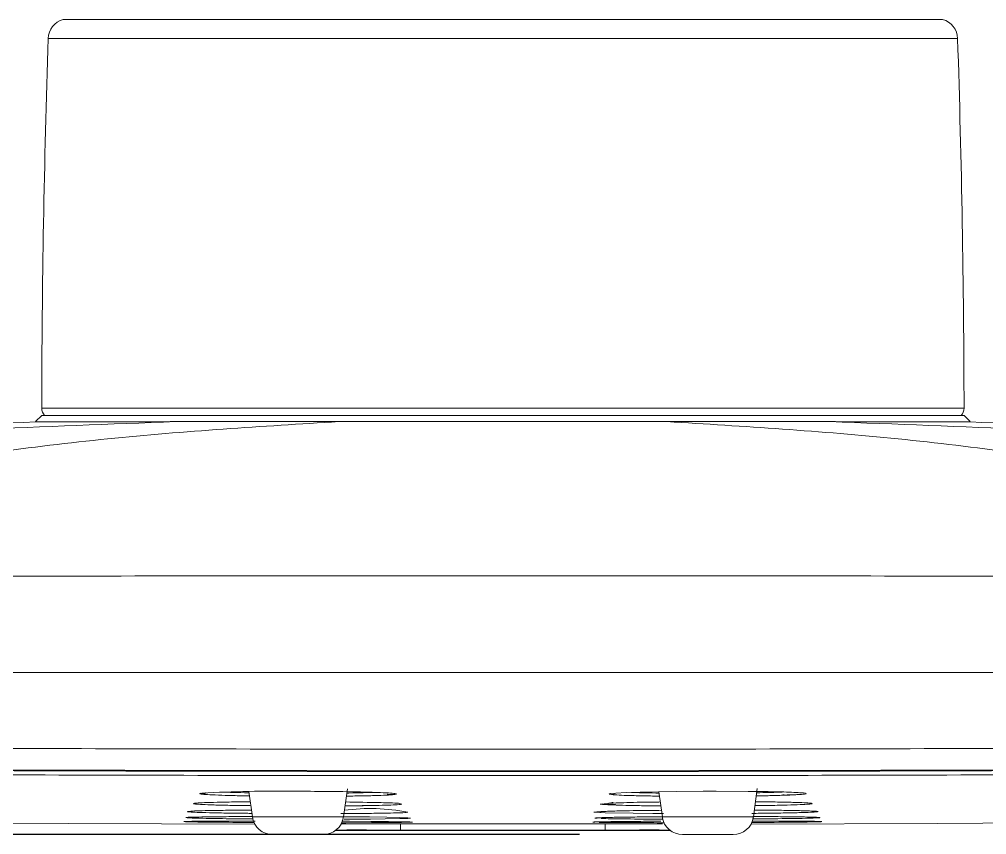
# Model space of a CAD drawing. Extents: x 3627 to 4221, y 1255 to 1675.
# Drawn here: x 3963.9 to 3973.34, y 1618 to 1625.95 of the extents above; entities that cross this region are included whole.
import ezdxf

# ---------------------------------------------------------------- set-up
doc = ezdxf.new("R2010")
doc.units = 0
doc.header["$LTSCALE"] = 7
doc.header["$MEASUREMENT"] = 0
doc.layers.get('0').update_dxf_attribs({"color": 2, "linetype": 'CONTINUOUS'})
doc.layers.add('D', color=2, linetype='CONTINUOUS')

msp = doc.modelspace()

# ---------------------------------------------------------------- linework, layer by layer
at = {"color": 8, "linetype": 'Continuous', "lineweight": 15}
for p, q in [((3972.9092, 1625.9524), (3964.3285, 1625.9524)), ((3973.0559, 1625.7661), (3964.1818, 1625.7661)), ((3964.1188, 1622.1597), (3973.1188, 1622.1597)), ((3966.1748, 1618.1721), (3967.063, 1618.1721)), ((3970.1747, 1618.1721), (3971.0629, 1618.1721))]:
    msp.add_line(p, q, dxfattribs=at)
at = {"color": 7, "linetype": 'Continuous', "lineweight": 15}
for p, q in [((3964.1189, 1622.0894), (3964.058, 1622.0284)), ((3964.1189, 1622.0894), (3973.1187, 1622.0894)), ((3973.1797, 1622.0284), (3973.1187, 1622.0894)), ((3966.1399, 1618.4215), (3966.1748, 1618.1721)), ((3967.063, 1618.1721), (3967.1014, 1618.4465)), ((3967.5731, 1618.3987), (3967.5707, 1618.3977)), ((3970.1403, 1618.4179), (3970.1747, 1618.1721)), ((3971.0629, 1618.1721), (3971.1016, 1618.4488)), ((3971.5099, 1618.4092), (3971.4752, 1618.4105)), ((3971.4974, 1618.3905), (3971.5246, 1618.3922)), ((3966.3728, 1617.9998), (3966.8649, 1617.9998)), ((3970.3727, 1617.9998), (3970.8648, 1617.9998))]:
    msp.add_line(p, q, dxfattribs=at)
at = {"color": 7, "linetype": 'Continuous', "lineweight": 15, "flags": 128}
for points in [[(3969.6794, 1618.3912), (3969.6568, 1618.3944), (3969.6654, 1618.3998), (3969.7208, 1618.4052), (3969.8202, 1618.4102), (3969.9573, 1618.4147), (3970.3113, 1618.421), (3970.5732, 1618.4236), (3970.5813, 1618.4236), (3970.5838, 1618.4236), (3970.5852, 1618.4236), (3970.5852, 1618.4236), (3970.5852, 1618.4236), (3970.5852, 1618.4236), (3970.5852, 1618.4236), (3970.5852, 1618.4236), (3970.5853, 1618.4236), (3970.5853, 1618.4236), (3970.5853, 1618.4236), (3970.5853, 1618.4236), (3970.5853, 1618.4236), (3970.5853, 1618.4236), (3970.5853, 1618.4236), (3970.5853, 1618.4236), (3970.5853, 1618.4236), (3970.5853, 1618.4236), (3970.5853, 1618.4236), (3970.5853, 1618.4236), (3970.5853, 1618.4236), (3970.5853, 1618.4236), (3970.5853, 1618.4236), (3970.5853, 1618.4236), (3970.5853, 1618.4236), (3970.5853, 1618.4236), (3970.5853, 1618.4236), (3970.5853, 1618.4236), (3970.5853, 1618.4236), (3970.5853, 1618.4236), (3970.5853, 1618.4236), (3970.5853, 1618.4236), (3970.5869, 1618.4236), (3970.602, 1618.4236), (3970.6423, 1618.4234), (3970.6429, 1618.4234), (3970.6471, 1618.4234), (3970.6585, 1618.4233), (3970.7009, 1618.4231), (3971.0118, 1618.4214)], [(3969.7069, 1618.4038), (3969.7022, 1618.3926), (3969.7015, 1618.3916), (3969.7011, 1618.3914), (3969.7005, 1618.3912), (3969.7001, 1618.3911), (3969.6997, 1618.391), (3969.6993, 1618.391), (3969.6988, 1618.3909), (3969.6983, 1618.3909), (3969.6965, 1618.3907), (3969.6936, 1618.3906), (3969.6856, 1618.3908), (3969.6794, 1618.3914), (3969.6794, 1618.3914)], [(3970.1874, 1618.2054), (3970.0828, 1618.2059), (3969.8902, 1618.2078), (3969.6185, 1618.2133), (3969.5108, 1618.2177), (3969.5084, 1618.2179), (3969.5077, 1618.2179), (3969.5073, 1618.218), (3969.5073, 1618.218), (3969.5073, 1618.218), (3969.5073, 1618.218), (3969.5073, 1618.218), (3969.5073, 1618.218), (3969.5073, 1618.218), (3969.5073, 1618.218), (3969.5073, 1618.218), (3969.5073, 1618.218), (3969.5073, 1618.218), (3969.5073, 1618.218), (3969.5073, 1618.218), (3969.5073, 1618.218), (3969.5073, 1618.218), (3969.5073, 1618.218), (3969.5073, 1618.218), (3969.5073, 1618.218), (3969.5074, 1618.218), (3969.5074, 1618.218), (3969.5074, 1618.218), (3969.5074, 1618.218), (3969.5074, 1618.218), (3969.5074, 1618.218), (3969.5074, 1618.218), (3969.5074, 1618.218), (3969.5074, 1618.218), (3969.5074, 1618.218), (3969.5074, 1618.218), (3969.5074, 1618.218), (3969.5074, 1618.218), (3969.5074, 1618.218), (3969.5074, 1618.218), (3969.5074, 1618.218), (3969.5074, 1618.218), (3969.5074, 1618.218), (3969.5074, 1618.218), (3969.5074, 1618.218), (3969.5074, 1618.218), (3969.5074, 1618.218), (3969.5074, 1618.218), (3969.5074, 1618.218), (3969.5074, 1618.218), (3969.5074, 1618.218), (3969.5074, 1618.218), (3969.5074, 1618.218), (3969.5074, 1618.218), (3969.5074, 1618.218), (3969.5074, 1618.218), (3969.5074, 1618.218), (3969.5074, 1618.218), (3969.5074, 1618.218), (3969.5074, 1618.218), (3969.5074, 1618.218), (3969.5074, 1618.218), (3969.5074, 1618.218), (3969.5074, 1618.218), (3969.5074, 1618.218), (3969.5074, 1618.218), (3969.5074, 1618.218), (3969.5074, 1618.218), (3969.5074, 1618.218), (3969.5074, 1618.218), (3969.5074, 1618.218), (3969.5074, 1618.218), (3969.5074, 1618.218), (3969.5074, 1618.218), (3969.5074, 1618.218), (3969.5074, 1618.218), (3969.5074, 1618.218), (3969.5074, 1618.218), (3969.5074, 1618.218), (3969.5074, 1618.218), (3969.5074, 1618.218), (3969.5074, 1618.218), (3969.5074, 1618.218), (3969.5074, 1618.218), (3969.5074, 1618.218), (3969.5074, 1618.218), (3969.5074, 1618.218), (3969.5074, 1618.218), (3969.5074, 1618.218), (3969.5074, 1618.218), (3969.5074, 1618.218), (3969.5074, 1618.218), (3969.5074, 1618.218), (3969.5074, 1618.218), (3969.5074, 1618.218), (3969.5074, 1618.218), (3969.5074, 1618.218), (3969.5074, 1618.218), (3969.5074, 1618.218), (3969.5074, 1618.218), (3969.5074, 1618.218), (3969.5074, 1618.218), (3969.5074, 1618.218), (3969.5074, 1618.218), (3969.5074, 1618.218), (3969.5074, 1618.218), (3969.5074, 1618.218), (3969.5074, 1618.218), (3969.5074, 1618.218), (3969.5074, 1618.218), (3969.5074, 1618.218), (3969.5074, 1618.218), (3969.5074, 1618.218), (3969.5074, 1618.218), (3969.5074, 1618.218), (3969.5074, 1618.218), (3969.5074, 1618.218), (3969.5074, 1618.218), (3969.5074, 1618.218), (3969.5074, 1618.218), (3969.5074, 1618.218), (3969.5074, 1618.218), (3969.5074, 1618.218), (3969.5074, 1618.218), (3969.5074, 1618.218), (3969.5074, 1618.218), (3969.5076, 1618.218), (3969.5082, 1618.2181), (3969.5103, 1618.2183), (3969.5136, 1618.2186), (3969.5179, 1618.219), (3969.5233, 1618.2195), (3969.5297, 1618.2201), (3969.537, 1618.2208), (3969.5452, 1618.2215), (3969.5543, 1618.2222), (3969.5641, 1618.223), (3969.5693, 1618.2234), (3969.5732, 1618.2237), (3969.5752, 1618.2238), (3969.5786, 1618.224), (3969.586, 1618.2245), (3969.6104, 1618.2261)], [(3963.689, 1618.1133), (3964.3782, 1618.1098), (3966.1978, 1618.1031)], [(3967.0442, 1618.1745), (3967.1136, 1618.1741), (3967.3177, 1618.1721), (3967.4865, 1618.1697), (3967.613, 1618.167), (3967.6919, 1618.1642), (3967.7181, 1618.1613), (3967.6908, 1618.1586), (3967.6127, 1618.1561), (3967.327, 1618.1523), (3967.0811, 1618.1507), (3967.0731, 1618.1507), (3967.0706, 1618.1507), (3967.0693, 1618.1507), (3967.0693, 1618.1507), (3967.0693, 1618.1507), (3967.0692, 1618.1507), (3967.0692, 1618.1507)], [(3967.049, 1618.1309), (3967.1237, 1618.1306), (3967.3311, 1618.1291), (3967.5026, 1618.1275), (3967.631, 1618.1258), (3967.7109, 1618.124), (3967.7373, 1618.1222), (3967.7091, 1618.1206), (3967.6293, 1618.1191), (3967.3381, 1618.1171), (3967.0878, 1618.1163), (3967.0796, 1618.1163), (3967.0771, 1618.1163), (3967.0757, 1618.1163), (3967.0757, 1618.1163), (3967.0757, 1618.1163), (3967.0757, 1618.1163), (3967.0757, 1618.1163), (3967.0757, 1618.1163), (3967.0757, 1618.1163), (3967.0757, 1618.1163), (3967.0757, 1618.1163), (3967.0757, 1618.1163), (3967.0757, 1618.1163), (3967.0757, 1618.1163), (3967.0757, 1618.1163), (3967.0757, 1618.1163), (3967.0757, 1618.1163), (3967.0757, 1618.1163), (3967.0757, 1618.1163), (3967.0757, 1618.1163), (3967.0757, 1618.1163), (3967.0757, 1618.1163), (3967.0757, 1618.1163), (3967.0757, 1618.1163), (3967.0757, 1618.1163), (3967.0757, 1618.1163), (3967.0757, 1618.1163), (3967.0757, 1618.1163), (3967.0757, 1618.1163), (3967.0757, 1618.1163), (3967.0757, 1618.1163), (3967.0756, 1618.1163), (3967.0756, 1618.1163), (3967.0756, 1618.1163), (3967.0756, 1618.1163), (3967.0756, 1618.1163), (3967.0756, 1618.1163), (3967.0756, 1618.1163), (3967.0756, 1618.1163), (3967.0756, 1618.1163), (3967.0756, 1618.1163), (3967.0756, 1618.1163), (3967.0756, 1618.1163), (3967.0756, 1618.1163), (3967.0756, 1618.1163), (3967.0756, 1618.1163), (3967.0756, 1618.1163), (3967.0756, 1618.1163), (3967.0756, 1618.1163), (3967.0756, 1618.1163), (3967.0756, 1618.1163), (3967.0756, 1618.1163), (3967.0756, 1618.1163), (3967.0756, 1618.1163), (3967.0756, 1618.1163), (3967.0756, 1618.1163), (3967.0756, 1618.1163), (3967.0756, 1618.1163), (3967.0756, 1618.1163), (3967.0756, 1618.1163), (3967.0756, 1618.1163), (3967.0756, 1618.1163), (3967.0756, 1618.1163), (3967.0756, 1618.1163), (3967.0756, 1618.1163), (3967.0756, 1618.1163), (3967.0756, 1618.1163), (3967.0756, 1618.1163), (3967.0756, 1618.1163), (3967.0756, 1618.1163), (3967.0756, 1618.1163), (3967.0756, 1618.1163), (3967.0755, 1618.1163), (3967.0755, 1618.1163), (3967.0755, 1618.1163), (3967.0755, 1618.1163), (3967.0755, 1618.1163), (3967.0755, 1618.1163), (3967.0755, 1618.1163), (3967.0755, 1618.1163), (3967.0755, 1618.1163), (3967.0755, 1618.1163), (3967.0755, 1618.1163), (3967.0755, 1618.1163), (3967.0755, 1618.1163), (3967.0755, 1618.1163), (3967.0755, 1618.1163), (3967.0755, 1618.1163), (3967.0755, 1618.1163), (3967.0755, 1618.1163), (3967.0755, 1618.1163), (3967.0755, 1618.1163), (3967.0755, 1618.1163), (3967.0755, 1618.1163), (3967.0755, 1618.1163), (3967.0755, 1618.1163), (3967.0755, 1618.1163), (3967.0755, 1618.1163), (3967.0755, 1618.1163), (3967.0755, 1618.1163), (3967.0755, 1618.1163), (3967.0755, 1618.1163), (3967.0755, 1618.1163), (3967.0755, 1618.1163), (3967.0755, 1618.1163), (3967.0755, 1618.1163), (3967.0755, 1618.1163), (3967.0754, 1618.1163), (3967.0754, 1618.1163), (3967.0753, 1618.1163), (3967.0753, 1618.1163), (3967.0752, 1618.1163), (3967.075, 1618.1163), (3967.0737, 1618.1163), (3967.0697, 1618.1163), (3967.0559, 1618.1163), (3967.0442, 1618.1163)], [(3971.0399, 1618.1031), (3972.8595, 1618.1098), (3974.1906, 1618.117)]]:
    msp.add_lwpolyline(points, dxfattribs=at)
at = {"color": 8, "linetype": 'Continuous', "lineweight": 15, "flags": 128}
for points in [[(3967.6199, 1618.1052), (3967.6199, 1618.0922), (3967.6199, 1618.0762), (3967.6199, 1618.063), (3967.6198, 1618.0531), (3967.6198, 1618.047), (3967.6198, 1618.0449)], [(3969.6178, 1618.0449), (3969.6178, 1618.047), (3969.6178, 1618.0531), (3969.6178, 1618.063), (3969.6178, 1618.0762), (3969.6178, 1618.0922), (3969.6178, 1618.1053)]]:
    msp.add_lwpolyline(points, dxfattribs=at)
at = {"color": 7, "linetype": 'Continuous', "lineweight": 15}
for centre, radius, start, end in [((3964.3817, 1625.7597), 0.2, 105.42164, 178.14195), ((3972.856, 1625.7597), 0.2, 1.85805, 74.57836), ((4084.6021, 1621.8597), 120.4836, 178.141952, 179.857335), ((3852.6356, 1621.8597), 120.4836, 0.142665, 1.858048), ((3964.2188, 1622.1597), 0.1, 180, 224.65933), ((3973.0188, 1622.1597), 0.1, 315.34067, 0), ((3966.4037, 1604.657), 13.767, 89.20306, 93.00096), ((3967.3259, 1616.3417), 1.9125, 79.00637, 97.62397), ((3966.3728, 1618.1998), 0.2, 187.96961, 270), ((3966.8649, 1618.1998), 0.2, 270, 352.03039), ((3968.6188, 2518.9814), 900.8762, 269.9366261, 270.0633739), ((3970.3727, 1618.1998), 0.2, 187.96961, 270), ((3970.8648, 1618.1998), 0.2, 270, 352.03039), ((3968.6188, 2518.9814), 900.9415, 269.8962145, 270.1037855), ((3968.6188, 2518.9814), 900.937, 269.936468, 270.063532)]:
    msp.add_arc(centre, radius, start, end, dxfattribs=at)
for points, knots in [([(3964.0589, 1622.0257), (3962.856, 1621.9791), (3960.4128, 1621.8843), (3956.7369, 1621.571), (3953.0805, 1621.148), (3950.673, 1620.757), (3949.4931, 1620.5653)], [0, 0, 0, 0, 0.246473, 0.500616, 0.755245, 1, 1, 1, 1]), ([(3965.4294, 1622.0282), (3964.1394, 1621.9799), (3961.5592, 1621.8835), (3957.6936, 1621.5712), (3953.8332, 1621.1475), (3951.2669, 1620.7537), (3949.9838, 1620.5568)], [0, 0, 0, 0, 0.25, 0.5, 0.75, 1, 1, 1, 1]), ([(3958.0089, 1620.5198), (3958.7578, 1620.7249), (3960.2556, 1621.1352), (3962.5076, 1621.5721), (3964.7621, 1621.8898), (3966.2664, 1621.9822), (3967.0186, 1622.0284)], [0, 0, 0, 0, 0.25, 0.5, 0.75, 1, 1, 1, 1]), ([(3965.4294, 1622.0282), (3965.2764, 1622.0281), (3964.9668, 1622.028), (3964.5863, 1622.0279), (3964.2863, 1622.0277), (3964.0921, 1622.0276), (3964.0697, 1622.0276), (3964.0588, 1622.0276)], [0, 0, 0, 0, 0.184565, 0.373267, 0.582028, 0.796847, 1, 1, 1, 1]), ([(3967.0186, 1622.0284), (3966.8129, 1622.0284), (3966.4207, 1622.0284), (3965.8864, 1622.0283), (3965.5827, 1622.0282), (3965.4294, 1622.0282)], [0, 0, 0, 0, 0.353373, 0.673758, 1, 1, 1, 1]), ([(3967.0186, 1622.0284), (3967.2312, 1622.0284), (3967.6611, 1622.0285), (3968.3633, 1622.0285), (3969.1061, 1622.0285), (3969.737, 1622.0285), (3970.1009, 1622.0284), (3970.2191, 1622.0284)], [0, 0, 0, 0, 0.205005, 0.414602, 0.646519, 0.885161, 1, 1, 1, 1]), ([(3970.2191, 1622.0284), (3970.9713, 1621.9822), (3972.4756, 1621.8898), (3974.73, 1621.5721), (3976.982, 1621.1352), (3978.4798, 1620.7249), (3979.2287, 1620.5198)], [0, 0, 0, 0, 0.25, 0.5, 0.75, 1, 1, 1, 1]), ([(3970.2191, 1622.0284), (3970.4248, 1622.0284), (3970.817, 1622.0284), (3971.3512, 1622.0283), (3971.655, 1622.0282), (3971.8082, 1622.0282)], [0, 0, 0, 0, 0.353373, 0.673758, 1, 1, 1, 1]), ([(3971.8082, 1622.0282), (3973.0983, 1621.9799), (3975.6784, 1621.8835), (3979.544, 1621.5712), (3983.4045, 1621.1475), (3985.9708, 1620.7537), (3987.2539, 1620.5568)], [0, 0, 0, 0, 0.25, 0.5, 0.75, 1, 1, 1, 1]), ([(3971.8082, 1622.0282), (3971.9613, 1622.0281), (3972.2709, 1622.028), (3972.6513, 1622.0279), (3972.9514, 1622.0277), (3973.1456, 1622.0276), (3973.168, 1622.0276), (3973.1789, 1622.0276)], [0, 0, 0, 0, 0.184565, 0.373267, 0.582029, 0.796847, 1, 1, 1, 1]), ([(3987.7445, 1620.5653), (3986.5646, 1620.757), (3984.1572, 1621.148), (3980.5008, 1621.571), (3976.8249, 1621.8843), (3974.3817, 1621.9791), (3973.1788, 1622.0257)], [0, 0, 0, 0, 0.244753, 0.499383, 0.753525, 1, 1, 1, 1]), ([(3979.2287, 1620.5198), (3977.8202, 1620.5206), (3975.0033, 1620.5221), (3970.7482, 1620.5232), (3966.4895, 1620.5232), (3962.2344, 1620.5221), (3959.4174, 1620.5206), (3958.0089, 1620.5198)], [0, 0, 0, 0, 0.200009, 0.400005, 0.599997, 0.799992, 1, 1, 1, 1]), ([(3979.3538, 1619.5776), (3977.9287, 1619.5785), (3975.0785, 1619.5803), (3970.7733, 1619.5814), (3966.4644, 1619.5814), (3962.1592, 1619.5803), (3959.309, 1619.5785), (3957.8839, 1619.5776)], [0, 0, 0, 0, 0.2, 0.4, 0.6, 0.8, 1, 1, 1, 1]), ([(3979.5457, 1618.8733), (3978.0954, 1618.8639), (3975.1948, 1618.8449), (3970.8121, 1618.8327), (3966.4255, 1618.8327), (3962.0429, 1618.8449), (3959.1423, 1618.8639), (3957.692, 1618.8733)], [0, 0, 0, 0, 0.2, 0.4, 0.6, 0.8, 1, 1, 1, 1]), ([(3979.5195, 1618.663), (3978.0719, 1618.6535), (3975.1779, 1618.6345), (3970.8062, 1618.6223), (3966.4318, 1618.6223), (3962.06, 1618.6345), (3959.1659, 1618.6535), (3957.7181, 1618.663)], [0, 0, 0, 0, 0.200116, 0.400048, 0.599929, 0.799877, 1, 1, 1, 1]), ([(3957.7472, 1618.6564), (3959.191, 1618.6469), (3962.0773, 1618.6279), (3966.4373, 1618.6157), (3970.8, 1618.6157), (3975.1602, 1618.6279), (3978.0466, 1618.6469), (3979.4905, 1618.6564)], [0, 0, 0, 0, 0.2001159, 0.4000483, 0.599929, 0.7998767, 1, 1, 1, 1]), ([(3957.7953, 1618.6154), (3959.2367, 1618.6059), (3962.1123, 1618.5871), (3966.451, 1618.575), (3970.7866, 1618.575), (3975.1254, 1618.5871), (3978.0009, 1618.6059), (3979.4423, 1618.6154)], [0, 0, 0, 0, 0.200669, 0.400335, 0.599665, 0.799331, 1, 1, 1, 1]), ([(3966.146, 1618.3779), (3966.1201, 1618.3783), (3966.0308, 1618.3797), (3965.9055, 1618.383), (3965.7785, 1618.3877), (3965.6936, 1618.3929), (3965.6514, 1618.3984), (3965.6629, 1618.402), (3965.6687, 1618.4038)], [0, 0, 0, 0, 0.0757665, 0.2612232, 0.4461947, 0.6306864, 0.8150623, 1, 1, 1, 1]), ([(3965.7205, 1618.4099), (3965.7201, 1618.4088), (3965.7196, 1618.4074), (3965.7172, 1618.4049), (3965.7154, 1618.4039), (3965.7144, 1618.4034), (3965.7136, 1618.4031), (3965.7128, 1618.4027), (3965.7115, 1618.4023), (3965.7087, 1618.4015), (3965.7016, 1618.4002), (3965.6828, 1618.3989), (3965.661, 1618.4008), (3965.6746, 1618.4036), (3965.683, 1618.4053)], [0, 0, 0, 0, 0.054634, 0.070855, 0.076289, 0.078548, 0.080624, 0.082709, 0.08501, 0.090789, 0.109228, 0.181087, 0.497072, 1, 1, 1, 1]), ([(3966.1418, 1618.4079), (3966.1395, 1618.408), (3966.0362, 1618.4098), (3965.9379, 1618.412), (3965.8887, 1618.4152), (3965.8879, 1618.4152)], [0, 0, 0, 0, 0.021508, 0.982899, 1, 1, 1, 1]), ([(3966.5952, 1618.4227), (3966.6941, 1618.4225), (3966.9164, 1618.4221), (3967.1764, 1618.4175), (3967.3672, 1618.4124), (3967.4833, 1618.4076), (3967.5566, 1618.4028), (3967.5683, 1618.3998), (3967.5731, 1618.3986)], [0, 0, 0, 0, 0.203663, 0.457975, 0.605679, 0.753617, 0.901179, 1, 1, 1, 1]), ([(3967.5828, 1618.3968), (3967.5802, 1618.395), (3967.5752, 1618.3914), (3967.5101, 1618.3862), (3967.4038, 1618.3817), (3967.2629, 1618.3781), (3967.1471, 1618.3764), (3967.0915, 1618.3756)], [0, 0, 0, 0, 0.202371, 0.405296, 0.609131, 0.812269, 1, 1, 1, 1]), ([(3967.3651, 1618.4121), (3967.3301, 1618.4109), (3967.259, 1618.4085), (3967.1652, 1618.4061), (3967.1023, 1618.4055), (3967.0957, 1618.4054)], [0, 0, 0, 0, 0.463095, 0.942991, 1, 1, 1, 1]), ([(3967.5588, 1618.3925), (3967.5461, 1618.3913), (3967.5321, 1618.3901), (3967.5036, 1618.3916), (3967.4982, 1618.3921), (3967.4949, 1618.3927), (3967.4939, 1618.393), (3967.4931, 1618.3932), (3967.4925, 1618.3934), (3967.492, 1618.3936), (3967.4915, 1618.3939), (3967.4908, 1618.3943), (3967.49, 1618.3954), (3967.4907, 1618.3958), (3967.4912, 1618.3962)], [0, 0, 0, 0, 0.764654, 0.850426, 0.900306, 0.907886, 0.913867, 0.918683, 0.920906, 0.923147, 0.928019, 0.933974, 0.95031, 1, 1, 1, 1]), ([(3970.1462, 1618.3758), (3970.1165, 1618.3761), (3970.0239, 1618.3771), (3969.8956, 1618.38), (3969.7669, 1618.3841), (3969.7184, 1618.3875), (3969.6942, 1618.3891)], [0, 0, 0, 0, 0.1353624, 0.4229031, 0.7117728, 1, 1, 1, 1]), ([(3970.142, 1618.4056), (3970.1316, 1618.4057), (3970.0236, 1618.4068), (3969.925, 1618.4092), (3969.8789, 1618.412), (3969.8754, 1618.4122)], [0, 0, 0, 0, 0.0897278, 0.9302823, 1, 1, 1, 1]), ([(3971.0118, 1618.4214), (3971.1008, 1618.4205), (3971.3013, 1618.4185), (3971.4669, 1618.4123), (3971.5588, 1618.4062), (3971.5863, 1618.4008), (3971.5684, 1618.3953), (3971.5023, 1618.39), (3971.3932, 1618.385), (3971.2562, 1618.3808), (3971.1437, 1618.3788), (3971.0917, 1618.3778)], [0, 0, 0, 0, 0.138218, 0.311175, 0.411613, 0.512125, 0.612324, 0.712478, 0.812808, 0.913382, 1, 1, 1, 1]), ([(3971.3449, 1618.4155), (3971.3331, 1618.415), (3971.2736, 1618.4123), (3971.175, 1618.4103), (3971.096, 1618.4086)], [0, 0, 0, 0, 0.198789, 1, 1, 1, 1]), ([(3971.5104, 1618.3913), (3971.4957, 1618.3904), (3971.467, 1618.3886), (3971.4134, 1618.387), (3971.3748, 1618.3863), (3971.3564, 1618.3867), (3971.3517, 1618.3872), (3971.3506, 1618.3874), (3971.3499, 1618.3875), (3971.3495, 1618.3876), (3971.3493, 1618.3877), (3971.3491, 1618.3879), (3971.3491, 1618.388), (3971.3491, 1618.388)], [0, 0, 0, 0, 0.378377, 0.741593, 0.937974, 0.980593, 0.986201, 0.990186, 0.991759, 0.993242, 0.994785, 0.99655, 1, 1, 1, 1]), ([(3966.1593, 1618.2824), (3966.1538, 1618.2825), (3966.0778, 1618.2834), (3965.9516, 1618.2856), (3965.7955, 1618.2894), (3965.6815, 1618.2938), (3965.6118, 1618.2985), (3965.5925, 1618.3032), (3965.6232, 1618.3079), (3965.7012, 1618.3122), (3965.8251, 1618.3159), (3965.978, 1618.3188), (3966.0989, 1618.3199), (3966.154, 1618.3204)], [0, 0, 0, 0, 0.007964, 0.109291, 0.210242, 0.31088, 0.411499, 0.512199, 0.612722, 0.713389, 0.814554, 0.915521, 1, 1, 1, 1]), ([(3967.6327, 1618.2971), (3967.6254, 1618.295), (3967.6089, 1618.2901), (3967.4214, 1618.285), (3967.2353, 1618.2818), (3967.1232, 1618.2808), (3967.0782, 1618.2805)], [0, 0, 0, 0, 0.288892, 0.649878, 0.859533, 1, 1, 1, 1]), ([(3967.0835, 1618.3184), (3967.198, 1618.3165), (3967.3942, 1618.3135), (3967.5319, 1618.3091), (3967.5871, 1618.3072), (3967.5892, 1618.3071), (3967.5902, 1618.3071), (3967.5905, 1618.307), (3967.5976, 1618.3066), (3967.6161, 1618.3023), (3967.6256, 1618.2993), (3967.6327, 1618.2971)], [0, 0, 0, 0, 0.343907, 0.589001, 0.596443, 0.598703, 0.599991, 0.600571, 0.604714, 0.707226, 1, 1, 1, 1]), ([(3967.3836, 1618.2846), (3967.3564, 1618.2841), (3967.3156, 1618.2834), (3967.2684, 1618.2835), (3967.2489, 1618.2839), (3967.2463, 1618.2843), (3967.2453, 1618.2844), (3967.2448, 1618.2845), (3967.2445, 1618.2846), (3967.2444, 1618.2847), (3967.2444, 1618.2847), (3967.2445, 1618.2848)], [0, 0, 0, 0, 0.631635, 0.945216, 0.976247, 0.985668, 0.98915, 0.992085, 0.994838, 0.997796, 1, 1, 1, 1]), ([(3970.1595, 1618.2804), (3970.1437, 1618.2806), (3970.0585, 1618.2811), (3969.8673, 1618.2838), (3969.6801, 1618.2892), (3969.5971, 1618.2934), (3969.5688, 1618.2957), (3969.5679, 1618.2957), (3969.5673, 1618.2958), (3969.5678, 1618.2958), (3969.5732, 1618.2974), (3969.6012, 1618.2991), (3969.6376, 1618.3028), (3969.6645, 1618.3056)], [0, 0, 0, 0, 0.034509, 0.18557, 0.480855, 0.674861, 0.680754, 0.682543, 0.683563, 0.684021, 0.687299, 0.768401, 1, 1, 1, 1]), ([(3969.7175, 1618.2976), (3969.7177, 1618.2972), (3969.718, 1618.2968), (3969.7171, 1618.296), (3969.7165, 1618.2957), (3969.716, 1618.2955), (3969.7156, 1618.2953), (3969.7151, 1618.2952), (3969.7144, 1618.2949), (3969.7119, 1618.2944), (3969.7067, 1618.2936), (3969.692, 1618.2926), (3969.6671, 1618.2925), (3969.6109, 1618.294), (3969.602, 1618.2969), (3969.5953, 1618.2991)], [0, 0, 0, 0, 0.014467, 0.017265, 0.019529, 0.02054, 0.02155, 0.022574, 0.023702, 0.026328, 0.038837, 0.068932, 0.181904, 0.374507, 1, 1, 1, 1]), ([(3969.6946, 1618.3137), (3969.6943, 1618.3137), (3969.6925, 1618.3137), (3969.6904, 1618.3139), (3969.688, 1618.314), (3969.687, 1618.314), (3969.6861, 1618.3141), (3969.6765, 1618.3134), (3969.6639, 1618.3091), (3969.6548, 1618.3059), (3969.6531, 1618.3052), (3969.6528, 1618.3051), (3969.6527, 1618.3051), (3969.6515, 1618.3042), (3969.6509, 1618.3045), (3969.6503, 1618.3048)], [0, 0, 0, 0, 0.014264, 0.10232, 0.146358, 0.168363, 0.173868, 0.207607, 0.77292, 0.883584, 0.898055, 0.901688, 0.903508, 0.90443, 1, 1, 1, 1]), ([(3969.6645, 1618.3056), (3969.7026, 1618.3077), (3969.7881, 1618.3125), (3969.9952, 1618.3166), (3970.1338, 1618.3181), (3970.1542, 1618.3184)], [0, 0, 0, 0, 0.405541, 0.912568, 1, 1, 1, 1]), ([(3971.0837, 1618.3204), (3971.1103, 1618.3202), (3971.2053, 1618.3195), (3971.3438, 1618.3173), (3971.4872, 1618.3139), (3971.5854, 1618.3099), (3971.6375, 1618.3053), (3971.6408, 1618.3006), (3971.593, 1618.2958), (3971.4981, 1618.2913), (3971.3599, 1618.2873), (3971.2169, 1618.2842), (3971.1134, 1618.283), (3971.0784, 1618.2826)], [0, 0, 0, 0, 0.039317, 0.140258, 0.241635, 0.342631, 0.443341, 0.544073, 0.644947, 0.745693, 0.846618, 0.948065, 1, 1, 1, 1]), ([(3966.1698, 1618.2075), (3966.1518, 1618.2076), (3966.059, 1618.2084), (3965.9138, 1618.2105), (3965.7492, 1618.2137), (3965.6284, 1618.2174), (3965.5545, 1618.2212), (3965.534, 1618.2252), (3965.5662, 1618.229), (3965.6488, 1618.2324), (3965.7786, 1618.2355), (3965.9529, 1618.2378), (3966.0864, 1618.239), (3966.1633, 1618.2393), (3966.1654, 1618.2393)], [0, 0, 0, 0, 0.023489, 0.12135, 0.218865, 0.316087, 0.413286, 0.510556, 0.607652, 0.704893, 0.802628, 0.900165, 0.997354, 1, 1, 1, 1]), ([(3967.6906, 1618.2191), (3967.6829, 1618.2173), (3967.6655, 1618.2133), (3967.4684, 1618.2093), (3967.2505, 1618.2065), (3967.1077, 1618.2056), (3967.0362, 1618.2052)], [0, 0, 0, 0, 0.2701169, 0.6076663, 0.8037144, 1, 1, 1, 1]), ([(3969.5626, 1618.2229), (3969.562, 1618.2227), (3969.5594, 1618.2217), (3969.5581, 1618.2211), (3969.557, 1618.2207)], [0, 0, 0, 0, 0.209878, 1, 1, 1, 1]), ([(3969.6104, 1618.2261), (3969.6506, 1618.2279), (3969.7411, 1618.2318), (3969.9721, 1618.2354), (3970.1315, 1618.2369), (3970.1656, 1618.2372)], [0, 0, 0, 0, 0.386073, 0.868716, 1, 1, 1, 1]), ([(3971.0723, 1618.2392), (3971.1136, 1618.239), (3971.2275, 1618.2384), (3971.386, 1618.2366), (3971.537, 1618.2338), (3971.6408, 1618.2305), (3971.6957, 1618.2269), (3971.699, 1618.223), (3971.6483, 1618.2191), (3971.5477, 1618.2153), (3971.4019, 1618.2118), (3971.233, 1618.2091), (3971.1036, 1618.2078), (3971.047, 1618.2073)], [0, 0, 0, 0, 0.055035, 0.1516027, 0.2486038, 0.3452285, 0.4415707, 0.5379334, 0.6344373, 0.7308284, 0.827386, 0.9244258, 1, 1, 1, 1]), ([(3966.1907, 1618.1185), (3966.0781, 1618.1191), (3965.8926, 1618.1202), (3965.7019, 1618.1222), (3965.5819, 1618.124), (3965.5115, 1618.1258), (3965.4974, 1618.1276), (3965.5371, 1618.1292), (3965.6284, 1618.1306), (3965.7685, 1618.1317), (3965.9531, 1618.1325), (3966.1018, 1618.1328), (3966.1907, 1618.1328), (3966.201, 1618.1328)], [0, 0, 0, 0, 0.1444939, 0.2381028, 0.3318084, 0.4252373, 0.5186185, 0.6121207, 0.7058917, 0.8000702, 0.8939855, 0.9876769, 1, 1, 1, 1]), ([(3965.5282, 1618.1662), (3965.527, 1618.1664), (3965.5196, 1618.1676), (3965.5582, 1618.1695), (3965.644, 1618.172), (3965.7823, 1618.174), (3965.9633, 1618.1757), (3966.1002, 1618.1758), (3966.178, 1618.1764), (3966.179, 1618.1764)], [0, 0, 0, 0, 0.037854, 0.229284, 0.421245, 0.613969, 0.805956, 0.997474, 1, 1, 1, 1]), ([(3966.1825, 1618.1531), (3966.0777, 1618.1539), (3965.9011, 1618.1554), (3965.719, 1618.1583), (3965.5976, 1618.1611), (3965.5591, 1618.163), (3965.5399, 1618.164)], [0, 0, 0, 0, 0.3276811, 0.5518649, 0.7762657, 1, 1, 1, 1]), ([(3967.0375, 1618.1059), (3967.0905, 1618.1059), (3967.2594, 1618.106), (3967.4746, 1618.1058), (3967.6224, 1618.1057)], [0, 0, 0, 0, 0.313451, 1, 1, 1, 1]), ([(3969.5152, 1618.1212), (3969.5121, 1618.1213), (3969.4907, 1618.1219), (3969.5015, 1618.1232), (3969.5557, 1618.125), (3969.665, 1618.1268), (3969.8196, 1618.1284), (3969.9876, 1618.1298), (3970.1114, 1618.1305), (3970.1595, 1618.1307)], [0, 0, 0, 0, 0.0295691, 0.2012581, 0.3728964, 0.5446536, 0.7169657, 0.8901883, 1, 1, 1, 1]), ([(3969.5397, 1618.1593), (3969.5344, 1618.1596), (3969.5107, 1618.1607), (3969.5203, 1618.1629), (3969.5745, 1618.1657), (3969.6821, 1618.1686), (3969.8344, 1618.1711), (3970.0015, 1618.1731), (3970.1252, 1618.174), (3970.1744, 1618.1744)], [0, 0, 0, 0, 0.048358, 0.215969, 0.383536, 0.551204, 0.719408, 0.888492, 1, 1, 1, 1]), ([(3970.191, 1618.1166), (3970.1021, 1618.1167), (3969.8804, 1618.1168), (3969.674, 1618.1182), (3969.5891, 1618.1194), (3969.5579, 1618.1199)], [0, 0, 0, 0, 0.297707, 0.741974, 1, 1, 1, 1]), ([(3970.1828, 1618.1512), (3970.1005, 1618.1514), (3969.8879, 1618.152), (3969.6894, 1618.1544), (3969.6061, 1618.1566), (3969.5755, 1618.1574)], [0, 0, 0, 0, 0.285744, 0.737577, 1, 1, 1, 1]), ([(3969.6153, 1618.1057), (3969.7634, 1618.1058), (3969.9689, 1618.106), (3970.1302, 1618.1059), (3970.1752, 1618.1059)], [0, 0, 0, 0, 0.721086, 1, 1, 1, 1]), ([(3971.0522, 1618.1328), (3971.0987, 1618.1328), (3971.2211, 1618.1327), (3971.3914, 1618.1321), (3971.553, 1618.1311), (3971.6662, 1618.1299), (3971.7291, 1618.1283), (3971.7393, 1618.1266), (3971.6935, 1618.1248), (3971.5949, 1618.123), (3971.4043, 1618.1207), (3971.2014, 1618.1193), (3971.0484, 1618.1184), (3971.0454, 1618.1184)], [0, 0, 0, 0, 0.057648, 0.152034, 0.246794, 0.341332, 0.435545, 0.52952, 0.623482, 0.717713, 0.812004, 0.996354, 1, 1, 1, 1]), ([(3971.0575, 1618.1763), (3971.0994, 1618.1762), (3971.2157, 1618.1759), (3971.3793, 1618.1748), (3971.5378, 1618.1729), (3971.6487, 1618.1706), (3971.7103, 1618.1681), (3971.72, 1618.1652), (3971.6749, 1618.1623), (3971.5772, 1618.1595), (3971.3947, 1618.1561), (3971.1899, 1618.1542), (3971.0557, 1618.153)], [0, 0, 0, 0, 0.053659, 0.149167, 0.245137, 0.340946, 0.436444, 0.531699, 0.626928, 0.722436, 0.818011, 1, 1, 1, 1]), ([(3966.3728, 1617.9998), (3966.3761, 1617.9998), (3966.3812, 1617.9998), (3966.4119, 1617.9998), (3966.4437, 1617.9998), (3966.4828, 1617.9998), (3966.5401, 1617.9998), (3966.6189, 1617.9998), (3966.6976, 1617.9998), (3966.7549, 1617.9998), (3966.7941, 1617.9998), (3966.8259, 1617.9998), (3966.8565, 1617.9998), (3966.8616, 1617.9998), (3966.8649, 1617.9998)], [0, 0, 0, 0, 0.11972, 0.184792, 0.249998, 0.315071, 0.380275, 0.499999, 0.619724, 0.68479, 0.750001, 0.815072, 0.88028, 1, 1, 1, 1]), ([(3966.3728, 1617.9998), (3966.3761, 1617.9998), (3966.3812, 1617.9998), (3966.4119, 1617.9998), (3966.4437, 1617.9998), (3966.4828, 1617.9998), (3966.5401, 1617.9998), (3966.6189, 1617.9998), (3966.6976, 1617.9998), (3966.7549, 1617.9998), (3966.7941, 1617.9998), (3966.8259, 1617.9998), (3966.8565, 1617.9998), (3966.8616, 1617.9998), (3966.8649, 1617.9998)], [0, 0, 0, 0, 0.119722, 0.184792, 0.249998, 0.31507, 0.380275, 0.499999, 0.619723, 0.684791, 0.750001, 0.815072, 0.880278, 1, 1, 1, 1]), ([(3966.3728, 1617.9998), (3966.3761, 1617.9998), (3966.3812, 1617.9998), (3966.4119, 1617.9998), (3966.4437, 1617.9998), (3966.4828, 1617.9998), (3966.5401, 1617.9998), (3966.6189, 1617.9998), (3966.6976, 1617.9998), (3966.7549, 1617.9998), (3966.7941, 1617.9998), (3966.8259, 1617.9998), (3966.8565, 1617.9998), (3966.8616, 1617.9998), (3966.8649, 1617.9998)], [0, 0, 0, 0, 0.1197216, 0.1847915, 0.2499977, 0.3150703, 0.3802753, 0.4999992, 0.6197231, 0.6847895, 0.7500009, 0.8150716, 0.8802784, 1, 1, 1, 1]), ([(3966.3728, 1617.9998), (3966.3761, 1617.9998), (3966.3812, 1617.9998), (3966.4119, 1617.9998), (3966.4437, 1617.9998), (3966.4828, 1617.9998), (3966.5401, 1617.9998), (3966.6189, 1617.9998), (3966.6976, 1617.9998), (3966.7549, 1617.9998), (3966.7941, 1617.9998), (3966.8259, 1617.9998), (3966.8565, 1617.9998), (3966.8616, 1617.9998), (3966.8649, 1617.9998)], [0, 0, 0, 0, 0.119722, 0.184792, 0.249998, 0.315071, 0.380275, 0.499999, 0.619723, 0.684789, 0.75, 0.815071, 0.880278, 1, 1, 1, 1]), ([(3967.6198, 1618.0449), (3967.5083, 1618.045), (3967.2853, 1618.0452), (3967.0601, 1618.0452), (3966.9923, 1618.045), (3966.9857, 1618.045)], [0, 0, 0, 0, 0.4746245, 0.9494173, 1, 1, 1, 1]), ([(3970.2496, 1618.045), (3970.2441, 1618.045), (3970.1772, 1618.0452), (3969.953, 1618.0452), (3969.7296, 1618.045), (3969.6178, 1618.0449)], [0, 0, 0, 0, 0.04287, 0.52076, 1, 1, 1, 1]), ([(3970.3727, 1617.9998), (3970.376, 1617.9998), (3970.3811, 1617.9998), (3970.4118, 1617.9998), (3970.4436, 1617.9998), (3970.4827, 1617.9998), (3970.54, 1617.9998), (3970.6188, 1617.9998), (3970.6975, 1617.9998), (3970.7548, 1617.9998), (3970.794, 1617.9998), (3970.8258, 1617.9998), (3970.8564, 1617.9998), (3970.8615, 1617.9998), (3970.8648, 1617.9998)], [0, 0, 0, 0, 0.11972, 0.184792, 0.249998, 0.315071, 0.380275, 0.499999, 0.619724, 0.68479, 0.750001, 0.815072, 0.88028, 1, 1, 1, 1]), ([(3970.3727, 1617.9998), (3970.376, 1617.9998), (3970.3811, 1617.9998), (3970.4118, 1617.9998), (3970.4436, 1617.9998), (3970.4827, 1617.9998), (3970.54, 1617.9998), (3970.6188, 1617.9998), (3970.6975, 1617.9998), (3970.7548, 1617.9998), (3970.794, 1617.9998), (3970.8258, 1617.9998), (3970.8564, 1617.9998), (3970.8615, 1617.9998), (3970.8648, 1617.9998)], [0, 0, 0, 0, 0.119722, 0.184792, 0.249998, 0.31507, 0.380275, 0.499999, 0.619723, 0.684791, 0.750001, 0.815072, 0.880278, 1, 1, 1, 1]), ([(3970.3727, 1617.9998), (3970.376, 1617.9998), (3970.3811, 1617.9998), (3970.4118, 1617.9998), (3970.4436, 1617.9998), (3970.4827, 1617.9998), (3970.54, 1617.9998), (3970.6188, 1617.9998), (3970.6975, 1617.9998), (3970.7548, 1617.9998), (3970.794, 1617.9998), (3970.8258, 1617.9998), (3970.8564, 1617.9998), (3970.8615, 1617.9998), (3970.8648, 1617.9998)], [0, 0, 0, 0, 0.1197216, 0.1847915, 0.2499977, 0.3150703, 0.3802753, 0.4999992, 0.6197231, 0.6847895, 0.7500009, 0.8150716, 0.8802784, 1, 1, 1, 1]), ([(3970.3727, 1617.9998), (3970.376, 1617.9998), (3970.3811, 1617.9998), (3970.4118, 1617.9998), (3970.4436, 1617.9998), (3970.4827, 1617.9998), (3970.54, 1617.9998), (3970.6188, 1617.9998), (3970.6975, 1617.9998), (3970.7548, 1617.9998), (3970.794, 1617.9998), (3970.8258, 1617.9998), (3970.8564, 1617.9998), (3970.8615, 1617.9998), (3970.8648, 1617.9998)], [0, 0, 0, 0, 0.119722, 0.184792, 0.249998, 0.315071, 0.380275, 0.499999, 0.619723, 0.684789, 0.75, 0.815071, 0.880278, 1, 1, 1, 1])]:
    msp.add_open_spline(points, degree=3, knots=knots, dxfattribs=at)
at = {"layer": 'D'}
msp.add_line((3969.3676, 1617.9999), (3941.6711, 1617.9999), dxfattribs=at)

doc.saveas('drawing.dxf')
